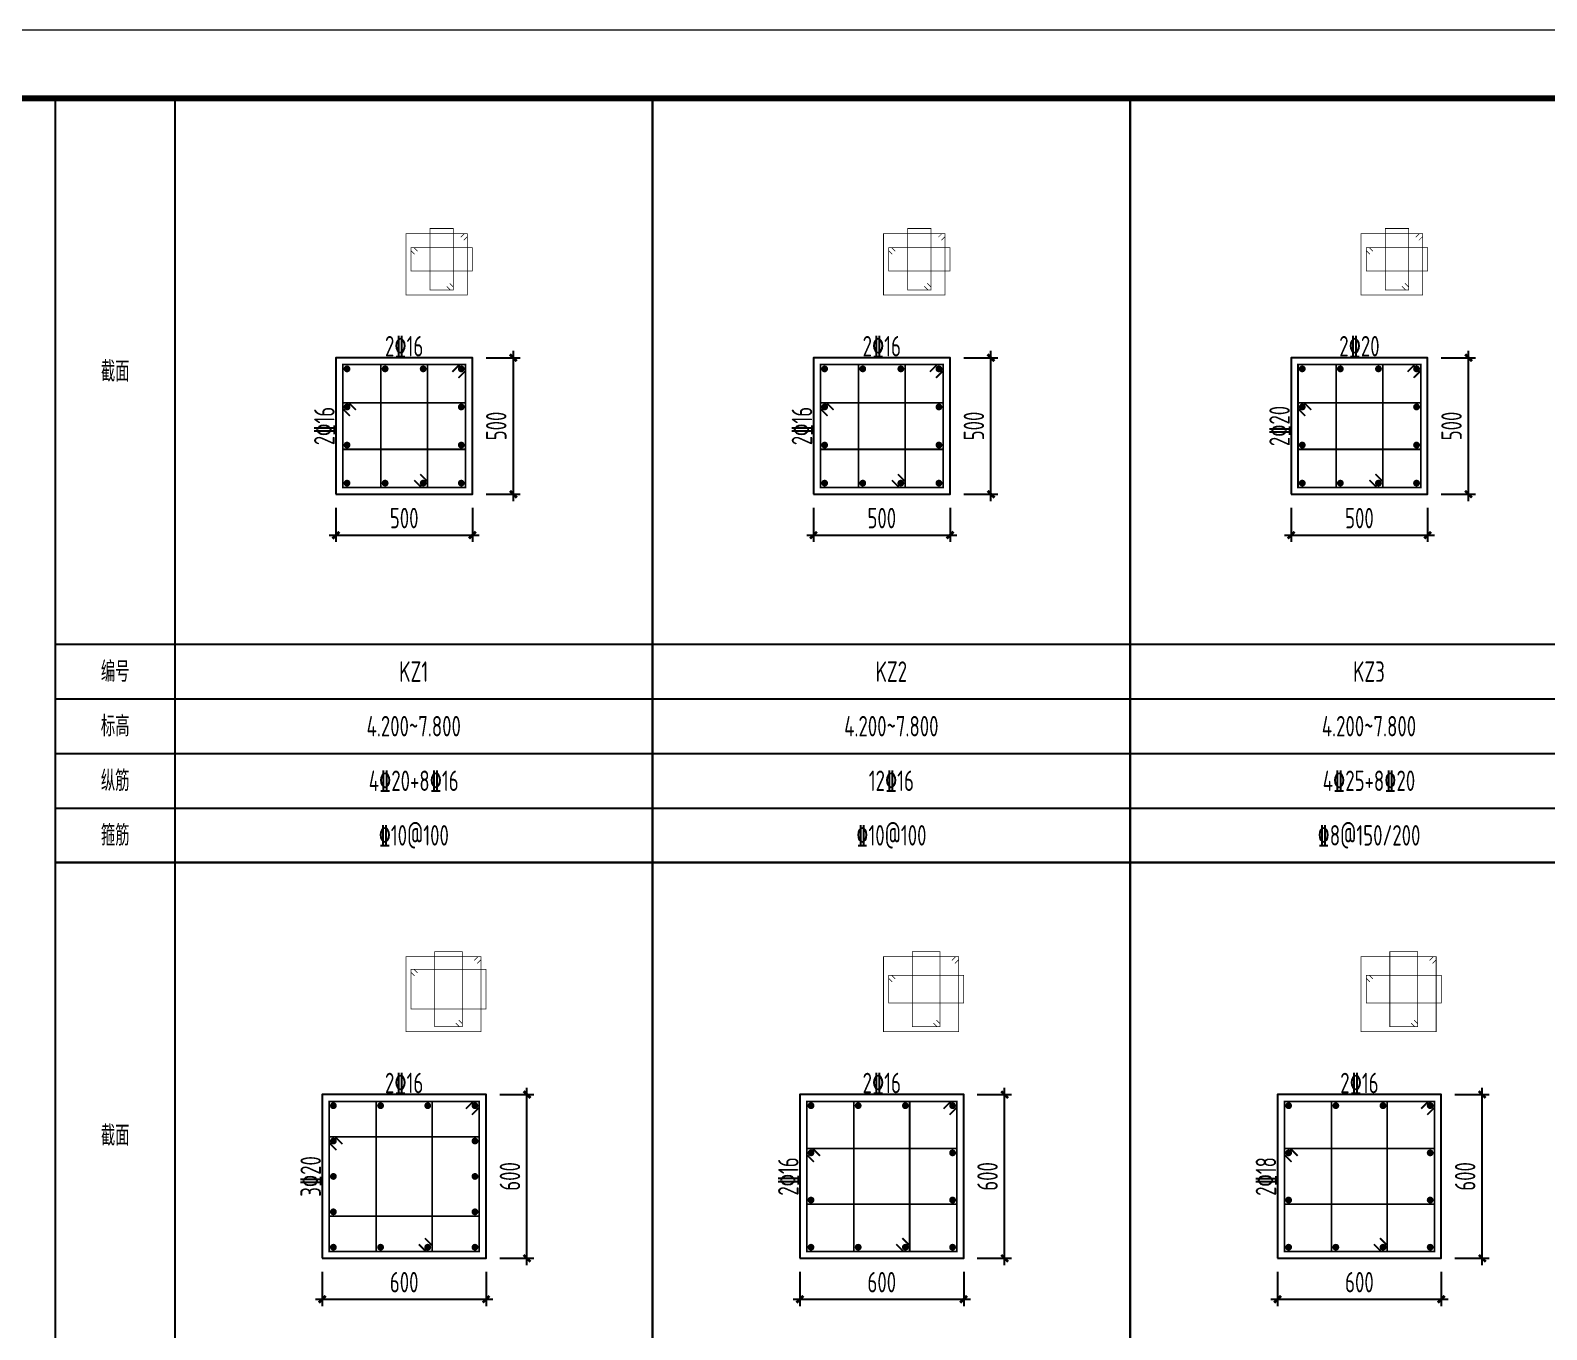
# Model space of a CAD drawing. Extents: x 3968514 to 5230306, y -516551 to -228246.
# Drawn here: x 4707102 to 4729325, y -319199 to -300153 of the extents above; entities that cross this region are included whole.
import ezdxf
from ezdxf.enums import TextEntityAlignment as Align

# ---------------------------------------------------------------- set-up
doc = ezdxf.new("R2010")
doc.units = 0
doc.header["$LTSCALE"] = 1000
doc.header["$MEASUREMENT"] = 0
for name, color, linetype, lineweight in [('COLU-DE', 7, 'Continuous', 25), ('COLU-DE-DIM', 3, 'Continuous', 25), ('COLU-YW', 7, 'Continuous', 25), ('FRAME', 3, 'Continuous', 18), ('REIN-D', 6, 'Continuous', 50), ('REIN-L', 1, 'Continuous', 50), ('TAB', 144, 'Continuous', 25), ('TAB-TEXT', 7, 'Continuous', 25)]:
    doc.layers.add(name, color=color, linetype=linetype, lineweight=lineweight)
doc.styles.add('FromPkpm', font='Tssdeng.shx', dxfattribs={"width": 0.7, "bigfont": 'hztxt.shx'})
doc.dimstyles.new('Pkpm_1', dxfattribs={"dimtxt": 250, "dimasz": 100, "dimexe": 100, "dimexo": 0.0625, "dimgap": 100, "dimtad": 1, "dimdec": 0, "dimrnd": 1, "dimzin": 0, "dimdsep": 46, "dimtxsty": 'FromPkpm', "dimblk1": 'ARCHTICK', "dimblk2": 'ARCHTICK', "dimsah": 1, "dimcen": 0.09, "dimdle": 100, "dimadec": 0, "dimazin": 0, "dimtfac": 1, "dimtdec": 0, "dimtix": 1, "dimtmove": 2, "dimatfit": 1, "dimfxl": 1, "dimtolj": 1, "dimtzin": 0, "dimarcsym": 0})

# ---------------------------------------------------------------- blocks, each defined once
blk = doc.blocks.new('A$C0B803521')
at = {"layer": 'FRAME', "lineweight": 18}
blk.add_line((-15943, 93652), (-100043, 93652), dxfattribs=at)
at = {"layer": 'FRAME', "lineweight": 140}
blk.add_line((-16943, 92652), (-97543, 92652), dxfattribs=at)
blk = doc.blocks.new('_ArchTick')
at = {"color": 0, "linetype": 'ByBlock', "const_width": 0.4}
blk.add_lwpolyline([(-0.5, -0.5), (0.5, 0.5)], dxfattribs=at)
blk = doc.blocks.new('*D440')
at = {"layer": 'COLU-DE-DIM', "color": 0, "lineweight": -2, "transparency": 16777216}
for p, q in [((4711381, -318353), (4711381, -318853)), ((4713781, -318353), (4713781, -318853)), ((4711281, -318753), (4713881, -318753))]:
    blk.add_line(p, q, dxfattribs=at)
at = {"layer": 'Defpoints', "color": 0, "transparency": 16777216}
for p in [(4711381, -318153), (4713781, -318153), (4713781, -318753)]:
    blk.add_point(p, dxfattribs=at)
at = {"layer": 'COLU-DE-DIM', "color": 0, "lineweight": -2, "transparency": 16777216, "xscale": 100, "yscale": 100, "zscale": 100, "rotation": 180}
blk.add_blockref('_ArchTick', (4711381, -318753), dxfattribs=at)
at = {"layer": 'COLU-DE-DIM', "color": 0, "lineweight": -2, "transparency": 16777216, "xscale": 100, "yscale": 100, "zscale": 100}
blk.add_blockref('_ArchTick', (4713781, -318753), dxfattribs=at)
at = {"layer": 'COLU-DE-DIM', "color": 7, "transparency": 16777216, "insert": (4712581, -318503), "char_height": 300, "attachment_point": 5, "style": 'FromPkpm'}
blk.add_mtext('\\A1;600', dxfattribs=at)
blk = doc.blocks.new('*D439')
at = {"layer": 'COLU-DE-DIM', "color": 0, "lineweight": -2, "transparency": 16777216}
for p, q in [((4713981, -315753), (4714481, -315753)), ((4714381, -318253), (4714381, -315653)), ((4713981, -318153), (4714481, -318153))]:
    blk.add_line(p, q, dxfattribs=at)
at = {"layer": 'Defpoints', "color": 0, "transparency": 16777216}
for p in [(4713781, -315753), (4714381, -315753), (4713781, -318153)]:
    blk.add_point(p, dxfattribs=at)
at = {"layer": 'COLU-DE-DIM', "color": 0, "lineweight": -2, "transparency": 16777216, "xscale": 100, "yscale": 100, "zscale": 100}
for p, rotation in [((4714381, -315753), 90), ((4714381, -318153), 270)]:
    blk.add_blockref('_ArchTick', p, dxfattribs=dict(at, rotation=rotation))
at = {"layer": 'COLU-DE-DIM', "color": 7, "transparency": 16777216, "insert": (4714131, -316953), "char_height": 300, "attachment_point": 5, "rotation": 90, "style": 'FromPkpm'}
blk.add_mtext('\\A1;600', dxfattribs=at)
blk = doc.blocks.new('*D422')
at = {"layer": 'COLU-DE-DIM', "color": 0, "lineweight": -2, "transparency": 16777216}
for p, q in [((4725381, -318353), (4725381, -318853)), ((4727781, -318353), (4727781, -318853)), ((4725281, -318753), (4727881, -318753))]:
    blk.add_line(p, q, dxfattribs=at)
at = {"layer": 'Defpoints', "color": 0, "transparency": 16777216}
for p in [(4725381, -318153), (4727781, -318153), (4727781, -318753)]:
    blk.add_point(p, dxfattribs=at)
at = {"layer": 'COLU-DE-DIM', "color": 0, "lineweight": -2, "transparency": 16777216, "xscale": 100, "yscale": 100, "zscale": 100, "rotation": 180}
blk.add_blockref('_ArchTick', (4725381, -318753), dxfattribs=at)
at = {"layer": 'COLU-DE-DIM', "color": 0, "lineweight": -2, "transparency": 16777216, "xscale": 100, "yscale": 100, "zscale": 100}
blk.add_blockref('_ArchTick', (4727781, -318753), dxfattribs=at)
at = {"layer": 'COLU-DE-DIM', "color": 7, "transparency": 16777216, "insert": (4726581, -318503), "char_height": 300, "attachment_point": 5, "style": 'FromPkpm'}
blk.add_mtext('\\A1;600', dxfattribs=at)
blk = doc.blocks.new('*D421')
at = {"layer": 'COLU-DE-DIM', "color": 0, "lineweight": -2, "transparency": 16777216}
for p, q in [((4727981, -315753), (4728481, -315753)), ((4728381, -318253), (4728381, -315653)), ((4727981, -318153), (4728481, -318153))]:
    blk.add_line(p, q, dxfattribs=at)
at = {"layer": 'Defpoints', "color": 0, "transparency": 16777216}
for p in [(4727781, -315753), (4728381, -315753), (4727781, -318153)]:
    blk.add_point(p, dxfattribs=at)
at = {"layer": 'COLU-DE-DIM', "color": 0, "lineweight": -2, "transparency": 16777216, "xscale": 100, "yscale": 100, "zscale": 100}
for p, rotation in [((4728381, -315753), 90), ((4728381, -318153), 270)]:
    blk.add_blockref('_ArchTick', p, dxfattribs=dict(at, rotation=rotation))
at = {"layer": 'COLU-DE-DIM', "color": 7, "transparency": 16777216, "insert": (4728131, -316953), "char_height": 300, "attachment_point": 5, "rotation": 90, "style": 'FromPkpm'}
blk.add_mtext('\\A1;600', dxfattribs=at)
blk = doc.blocks.new('*D420')
at = {"layer": 'COLU-DE-DIM', "color": 0, "lineweight": -2, "transparency": 16777216}
for p, q in [((4718381, -318353), (4718381, -318853)), ((4720781, -318353), (4720781, -318853)), ((4718281, -318753), (4720881, -318753))]:
    blk.add_line(p, q, dxfattribs=at)
at = {"layer": 'Defpoints', "color": 0, "transparency": 16777216}
for p in [(4718381, -318153), (4720781, -318153), (4720781, -318753)]:
    blk.add_point(p, dxfattribs=at)
at = {"layer": 'COLU-DE-DIM', "color": 0, "lineweight": -2, "transparency": 16777216, "xscale": 100, "yscale": 100, "zscale": 100, "rotation": 180}
blk.add_blockref('_ArchTick', (4718381, -318753), dxfattribs=at)
at = {"layer": 'COLU-DE-DIM', "color": 0, "lineweight": -2, "transparency": 16777216, "xscale": 100, "yscale": 100, "zscale": 100}
blk.add_blockref('_ArchTick', (4720781, -318753), dxfattribs=at)
at = {"layer": 'COLU-DE-DIM', "color": 7, "transparency": 16777216, "insert": (4719581, -318503), "char_height": 300, "attachment_point": 5, "style": 'FromPkpm'}
blk.add_mtext('\\A1;600', dxfattribs=at)
blk = doc.blocks.new('*D419')
at = {"layer": 'COLU-DE-DIM', "color": 0, "lineweight": -2, "transparency": 16777216}
for p, q in [((4720981, -315753), (4721481, -315753)), ((4721381, -318253), (4721381, -315653)), ((4720981, -318153), (4721481, -318153))]:
    blk.add_line(p, q, dxfattribs=at)
at = {"layer": 'Defpoints', "color": 0, "transparency": 16777216}
for p in [(4720781, -315753), (4721381, -315753), (4720781, -318153)]:
    blk.add_point(p, dxfattribs=at)
at = {"layer": 'COLU-DE-DIM', "color": 0, "lineweight": -2, "transparency": 16777216, "xscale": 100, "yscale": 100, "zscale": 100}
for p, rotation in [((4721381, -315753), 90), ((4721381, -318153), 270)]:
    blk.add_blockref('_ArchTick', p, dxfattribs=dict(at, rotation=rotation))
at = {"layer": 'COLU-DE-DIM', "color": 7, "transparency": 16777216, "insert": (4721131, -316953), "char_height": 300, "attachment_point": 5, "rotation": 90, "style": 'FromPkpm'}
blk.add_mtext('\\A1;600', dxfattribs=at)
blk = doc.blocks.new('*D428')
at = {"layer": 'COLU-DE-DIM', "color": 0, "lineweight": -2, "transparency": 16777216}
for p, q in [((4711581, -307153), (4711581, -307653)), ((4713581, -307153), (4713581, -307653)), ((4711481, -307553), (4713681, -307553))]:
    blk.add_line(p, q, dxfattribs=at)
at = {"layer": 'Defpoints', "color": 0, "transparency": 16777216}
for p in [(4711581, -306953), (4713581, -306953), (4713581, -307553)]:
    blk.add_point(p, dxfattribs=at)
at = {"layer": 'COLU-DE-DIM', "color": 0, "lineweight": -2, "transparency": 16777216, "xscale": 100, "yscale": 100, "zscale": 100, "rotation": 180}
blk.add_blockref('_ArchTick', (4711581, -307553), dxfattribs=at)
at = {"layer": 'COLU-DE-DIM', "color": 0, "lineweight": -2, "transparency": 16777216, "xscale": 100, "yscale": 100, "zscale": 100}
blk.add_blockref('_ArchTick', (4713581, -307553), dxfattribs=at)
at = {"layer": 'COLU-DE-DIM', "color": 7, "transparency": 16777216, "insert": (4712581, -307303), "char_height": 300, "attachment_point": 5, "style": 'FromPkpm'}
blk.add_mtext('\\A1;500', dxfattribs=at)
blk = doc.blocks.new('*D427')
at = {"layer": 'COLU-DE-DIM', "color": 0, "lineweight": -2, "transparency": 16777216}
for p, q in [((4714181, -307053), (4714181, -304853)), ((4713781, -304953), (4714281, -304953)), ((4713781, -306953), (4714281, -306953))]:
    blk.add_line(p, q, dxfattribs=at)
at = {"layer": 'Defpoints', "color": 0, "transparency": 16777216}
for p in [(4713581, -304953), (4714181, -304953), (4713581, -306953)]:
    blk.add_point(p, dxfattribs=at)
at = {"layer": 'COLU-DE-DIM', "color": 0, "lineweight": -2, "transparency": 16777216, "xscale": 100, "yscale": 100, "zscale": 100}
for p, rotation in [((4714181, -304953), 90), ((4714181, -306953), 270)]:
    blk.add_blockref('_ArchTick', p, dxfattribs=dict(at, rotation=rotation))
at = {"layer": 'COLU-DE-DIM', "color": 7, "transparency": 16777216, "insert": (4713931, -305953), "char_height": 300, "attachment_point": 5, "rotation": 90, "style": 'FromPkpm'}
blk.add_mtext('\\A1;500', dxfattribs=at)
blk = doc.blocks.new('*D416')
at = {"layer": 'COLU-DE-DIM', "color": 0, "lineweight": -2, "transparency": 16777216}
for p, q in [((4718581, -307153), (4718581, -307653)), ((4720581, -307153), (4720581, -307653)), ((4718481, -307553), (4720681, -307553))]:
    blk.add_line(p, q, dxfattribs=at)
at = {"layer": 'Defpoints', "color": 0, "transparency": 16777216}
for p in [(4718581, -306953), (4720581, -306953), (4720581, -307553)]:
    blk.add_point(p, dxfattribs=at)
at = {"layer": 'COLU-DE-DIM', "color": 0, "lineweight": -2, "transparency": 16777216, "xscale": 100, "yscale": 100, "zscale": 100, "rotation": 180}
blk.add_blockref('_ArchTick', (4718581, -307553), dxfattribs=at)
at = {"layer": 'COLU-DE-DIM', "color": 0, "lineweight": -2, "transparency": 16777216, "xscale": 100, "yscale": 100, "zscale": 100}
blk.add_blockref('_ArchTick', (4720581, -307553), dxfattribs=at)
at = {"layer": 'COLU-DE-DIM', "color": 7, "transparency": 16777216, "insert": (4719581, -307303), "char_height": 300, "attachment_point": 5, "style": 'FromPkpm'}
blk.add_mtext('\\A1;500', dxfattribs=at)
blk = doc.blocks.new('*D415')
at = {"layer": 'COLU-DE-DIM', "color": 0, "lineweight": -2, "transparency": 16777216}
for p, q in [((4721181, -307053), (4721181, -304853)), ((4720781, -304953), (4721281, -304953)), ((4720781, -306953), (4721281, -306953))]:
    blk.add_line(p, q, dxfattribs=at)
at = {"layer": 'Defpoints', "color": 0, "transparency": 16777216}
for p in [(4720581, -304953), (4721181, -304953), (4720581, -306953)]:
    blk.add_point(p, dxfattribs=at)
at = {"layer": 'COLU-DE-DIM', "color": 0, "lineweight": -2, "transparency": 16777216, "xscale": 100, "yscale": 100, "zscale": 100}
for p, rotation in [((4721181, -304953), 90), ((4721181, -306953), 270)]:
    blk.add_blockref('_ArchTick', p, dxfattribs=dict(at, rotation=rotation))
at = {"layer": 'COLU-DE-DIM', "color": 7, "transparency": 16777216, "insert": (4720931, -305953), "char_height": 300, "attachment_point": 5, "rotation": 90, "style": 'FromPkpm'}
blk.add_mtext('\\A1;500', dxfattribs=at)
blk = doc.blocks.new('*D412')
at = {"layer": 'COLU-DE-DIM', "color": 0, "lineweight": -2, "transparency": 16777216}
for p, q in [((4725581, -307153), (4725581, -307653)), ((4727581, -307153), (4727581, -307653)), ((4725481, -307553), (4727681, -307553))]:
    blk.add_line(p, q, dxfattribs=at)
at = {"layer": 'Defpoints', "color": 0, "transparency": 16777216}
for p in [(4725581, -306953), (4727581, -306953), (4727581, -307553)]:
    blk.add_point(p, dxfattribs=at)
at = {"layer": 'COLU-DE-DIM', "color": 0, "lineweight": -2, "transparency": 16777216, "xscale": 100, "yscale": 100, "zscale": 100, "rotation": 180}
blk.add_blockref('_ArchTick', (4725581, -307553), dxfattribs=at)
at = {"layer": 'COLU-DE-DIM', "color": 0, "lineweight": -2, "transparency": 16777216, "xscale": 100, "yscale": 100, "zscale": 100}
blk.add_blockref('_ArchTick', (4727581, -307553), dxfattribs=at)
at = {"layer": 'COLU-DE-DIM', "color": 7, "transparency": 16777216, "insert": (4726581, -307303), "char_height": 300, "attachment_point": 5, "style": 'FromPkpm'}
blk.add_mtext('\\A1;500', dxfattribs=at)
blk = doc.blocks.new('*D411')
at = {"layer": 'COLU-DE-DIM', "color": 0, "lineweight": -2, "transparency": 16777216}
for p, q in [((4728181, -307053), (4728181, -304853)), ((4727781, -304953), (4728281, -304953)), ((4727781, -306953), (4728281, -306953))]:
    blk.add_line(p, q, dxfattribs=at)
at = {"layer": 'Defpoints', "color": 0, "transparency": 16777216}
for p in [(4727581, -304953), (4728181, -304953), (4727581, -306953)]:
    blk.add_point(p, dxfattribs=at)
at = {"layer": 'COLU-DE-DIM', "color": 0, "lineweight": -2, "transparency": 16777216, "xscale": 100, "yscale": 100, "zscale": 100}
for p, rotation in [((4728181, -304953), 90), ((4728181, -306953), 270)]:
    blk.add_blockref('_ArchTick', p, dxfattribs=dict(at, rotation=rotation))
at = {"layer": 'COLU-DE-DIM', "color": 7, "transparency": 16777216, "insert": (4727931, -305953), "char_height": 300, "attachment_point": 5, "rotation": 90, "style": 'FromPkpm'}
blk.add_mtext('\\A1;500', dxfattribs=at)

msp = doc.modelspace()

# ---------------------------------------------------------------- linework, layer by layer
at = {"layer": 'COLU-DE'}
for points in [[(4711580.86706, -306953.30351), (4713580.86706, -306953.30351), (4713580.86706, -304953.30351), (4711580.86706, -304953.30351)], [(4718580.86706, -306953.30351), (4720580.86706, -306953.30351), (4720580.86706, -304953.30351), (4718580.86706, -304953.30351)], [(4725580.86706, -306953.30351), (4727580.86706, -306953.30351), (4727580.86706, -304953.30351), (4725580.86706, -304953.30351)], [(4711380.86706, -318153.30351), (4713780.86706, -318153.30351), (4713780.86706, -315753.30351), (4711380.86706, -315753.30351)], [(4718380.86706, -318153.30351), (4720780.86706, -318153.30351), (4720780.86706, -315753.30351), (4718380.86706, -315753.30351)], [(4725380.86706, -318153.30351), (4727780.86706, -318153.30351), (4727780.86706, -315753.30351), (4725380.86706, -315753.30351)]]:
    msp.add_lwpolyline(points, close=True, dxfattribs=at)
at = {"layer": 'REIN-D', "const_width": 50}
for points in [[(4711768.36706, -305115.80351, 1), (4711718.36706, -305115.80351, 1)], [(4712326.70006, -305115.80351, 1), (4712276.70006, -305115.80351, 1)], [(4712885.03405, -305115.80351, 1), (4712835.03405, -305115.80351, 1)], [(4713443.36706, -305115.80351, 1), (4713393.36706, -305115.80351, 1)], [(4718768.36706, -305115.80351, 1), (4718718.36706, -305115.80351, 1)], [(4719326.70031, -305115.80351, 1), (4719276.70031, -305115.80351, 1)], [(4719885.0338, -305115.80351, 1), (4719835.0338, -305115.80351, 1)], [(4720443.36706, -305115.80351, 1), (4720393.36706, -305115.80351, 1)], [(4725768.36706, -305115.80351, 1), (4725718.36706, -305115.80351, 1)], [(4726326.70031, -305115.80351, 1), (4726276.70031, -305115.80351, 1)], [(4726885.0338, -305115.80351, 1), (4726835.0338, -305115.80351, 1)], [(4727443.36706, -305115.80351, 1), (4727393.36706, -305115.80351, 1)], [(4711768.36706, -305674.13652, 1), (4711718.36706, -305674.13652, 1)], [(4713443.36706, -305674.13652, 1), (4713393.36706, -305674.13652, 1)], [(4718768.36706, -305674.13652, 1), (4718718.36706, -305674.13652, 1)], [(4720443.36706, -305674.13652, 1), (4720393.36706, -305674.13652, 1)], [(4725768.36706, -305674.13652, 1), (4725718.36706, -305674.13652, 1)], [(4727443.36706, -305674.13652, 1), (4727393.36706, -305674.13652, 1)], [(4711768.36706, -306232.4705, 1), (4711718.36706, -306232.4705, 1)], [(4713443.36706, -306232.4705, 1), (4713393.36706, -306232.4705, 1)], [(4718768.36706, -306232.4705, 1), (4718718.36706, -306232.4705, 1)], [(4720443.36706, -306232.4705, 1), (4720393.36706, -306232.4705, 1)], [(4725768.36706, -306232.4705, 1), (4725718.36706, -306232.4705, 1)], [(4727443.36706, -306232.4705, 1), (4727393.36706, -306232.4705, 1)], [(4711768.36706, -306790.80351, 1), (4711718.36706, -306790.80351, 1)], [(4712326.70006, -306790.80351, 1), (4712276.70006, -306790.80351, 1)], [(4712885.03405, -306790.80351, 1), (4712835.03405, -306790.80351, 1)], [(4713443.36706, -306790.80351, 1), (4713393.36706, -306790.80351, 1)], [(4718768.36706, -306790.80351, 1), (4718718.36706, -306790.80351, 1)], [(4719326.70031, -306790.80351, 1), (4719276.70031, -306790.80351, 1)], [(4719885.0338, -306790.80351, 1), (4719835.0338, -306790.80351, 1)], [(4720443.36706, -306790.80351, 1), (4720393.36706, -306790.80351, 1)], [(4725768.36706, -306790.80351, 1), (4725718.36706, -306790.80351, 1)], [(4726326.70031, -306790.80351, 1), (4726276.70031, -306790.80351, 1)], [(4726885.0338, -306790.80351, 1), (4726835.0338, -306790.80351, 1)], [(4727443.36706, -306790.80351, 1), (4727393.36706, -306790.80351, 1)], [(4711568.36706, -315915.80351, 1), (4711518.36706, -315915.80351, 1)], [(4712260.03307, -315915.80351, 1), (4712210.03307, -315915.80351, 1)], [(4712951.70104, -315915.80351, 1), (4712901.70104, -315915.80351, 1)], [(4713643.36706, -315915.80351, 1), (4713593.36706, -315915.80351, 1)], [(4718568.36706, -315915.80351, 1), (4718518.36706, -315915.80351, 1)], [(4719260.03307, -315915.80351, 1), (4719210.03307, -315915.80351, 1)], [(4719951.70104, -315915.80351, 1), (4719901.70104, -315915.80351, 1)], [(4720643.36706, -315915.80351, 1), (4720593.36706, -315915.80351, 1)], [(4725568.36706, -315915.80351, 1), (4725518.36706, -315915.80351, 1)], [(4726260.03503, -315915.80351, 1), (4726210.03503, -315915.80351, 1)], [(4726951.69909, -315915.80351, 1), (4726901.69909, -315915.80351, 1)], [(4727643.36706, -315915.80351, 1), (4727593.36706, -315915.80351, 1)], [(4711568.36706, -316434.55351, 1), (4711518.36706, -316434.55351, 1)], [(4713643.36706, -316434.55351, 1), (4713593.36706, -316434.55351, 1)], [(4718568.36706, -316607.4705, 1), (4718518.36706, -316607.4705, 1)], [(4720643.36706, -316607.4705, 1), (4720593.36706, -316607.4705, 1)], [(4725568.36706, -316607.4705, 1), (4725518.36706, -316607.4705, 1)], [(4727643.36706, -316607.4705, 1), (4727593.36706, -316607.4705, 1)], [(4711568.36706, -316953.30351, 1), (4711518.36706, -316953.30351, 1)], [(4713643.36706, -316953.30351, 1), (4713593.36706, -316953.30351, 1)], [(4718568.36706, -317299.13652, 1), (4718518.36706, -317299.13652, 1)], [(4720643.36706, -317299.13652, 1), (4720593.36706, -317299.13652, 1)], [(4725568.36706, -317299.13652, 1), (4725518.36706, -317299.13652, 1)], [(4727643.36706, -317299.13652, 1), (4727593.36706, -317299.13652, 1)], [(4711568.36706, -317472.05351, 1), (4711518.36706, -317472.05351, 1)], [(4713643.36706, -317472.05351, 1), (4713593.36706, -317472.05351, 1)], [(4711568.36706, -317990.80351, 1), (4711518.36706, -317990.80351, 1)], [(4712260.03307, -317990.80351, 1), (4712210.03307, -317990.80351, 1)], [(4712951.70104, -317990.80351, 1), (4712901.70104, -317990.80351, 1)], [(4713643.36706, -317990.80351, 1), (4713593.36706, -317990.80351, 1)], [(4718568.36706, -317990.80351, 1), (4718518.36706, -317990.80351, 1)], [(4719260.03307, -317990.80351, 1), (4719210.03307, -317990.80351, 1)], [(4719951.70104, -317990.80351, 1), (4719901.70104, -317990.80351, 1)], [(4720643.36706, -317990.80351, 1), (4720593.36706, -317990.80351, 1)], [(4725568.36706, -317990.80351, 1), (4725518.36706, -317990.80351, 1)], [(4726260.03503, -317990.80351, 1), (4726210.03503, -317990.80351, 1)], [(4726951.69909, -317990.80351, 1), (4726901.69909, -317990.80351, 1)], [(4727643.36706, -317990.80351, 1), (4727593.36706, -317990.80351, 1)]]:
    msp.add_lwpolyline(points, format="xyb", close=True, dxfattribs=at)
at = {"layer": 'REIN-L', "color": 6}
for points, const_width in [([(4713204.51452, -303905.3123), (4713257.50573, -303958.30351), (4713301.70006, -303958.30351), (4713301.70006, -303058.30351), (4712960.03405, -303058.30351), (4712960.03405, -303958.30351), (4713301.70006, -303958.30351), (4713301.70006, -303914.10917), (4713248.70885, -303861.11796)], 10), ([(4720204.51501, -303905.3123), (4720257.50622, -303958.30351), (4720301.70031, -303958.30351), (4720301.70031, -303058.30351), (4719960.0338, -303058.30351), (4719960.0338, -303958.30351), (4720301.70031, -303958.30351), (4720301.70031, -303914.10917), (4720248.7091, -303861.11796)], 10), ([(4727204.51501, -303905.3123), (4727257.50622, -303958.30351), (4727301.70055, -303958.30351), (4727301.70055, -303058.30351), (4726960.0338, -303058.30351), (4726960.0338, -303958.30351), (4727301.70055, -303958.30351), (4727301.70055, -303914.10917), (4727248.70885, -303861.11796)], 10), ([(4712778.0526, -303390.46171), (4712725.06139, -303337.4705), (4712680.86706, -303337.4705), (4712680.86706, -303679.13652), (4713580.86706, -303679.13652), (4713580.86706, -303337.4705), (4712680.86706, -303337.4705), (4712680.86706, -303381.66435), (4712733.85827, -303434.65605)], 10), ([(4719778.0526, -303390.46171), (4719725.06115, -303337.4705), (4719680.86706, -303337.4705), (4719680.86706, -303679.13652), (4720580.86706, -303679.13652), (4720580.86706, -303337.4705), (4719680.86706, -303337.4705), (4719680.86706, -303381.66435), (4719733.85851, -303434.65605)], 10), ([(4726778.0526, -303390.46171), (4726725.06115, -303337.4705), (4726680.86706, -303337.4705), (4726680.86706, -303679.13652), (4727580.86706, -303679.13652), (4727580.86706, -303337.4705), (4726680.86706, -303337.4705), (4726680.86706, -303381.66435), (4726733.85851, -303434.65605)], 10), ([(4712728.16296, -306747.32109), (4712834.14538, -306853.30351), (4712922.53405, -306853.30351), (4712922.53405, -305053.30351), (4712239.20006, -305053.30351), (4712239.20006, -306853.30351), (4712922.53405, -306853.30351), (4712922.53405, -306764.91484), (4712816.55065, -306658.93242)], 25), ([(4719728.16271, -306747.32109), (4719834.14538, -306853.30351), (4719922.5338, -306853.30351), (4719922.5338, -305053.30351), (4719239.20031, -305053.30351), (4719239.20031, -306853.30351), (4719922.5338, -306853.30351), (4719922.5338, -306764.91484), (4719816.55089, -306658.93242)], 25), ([(4726728.16271, -306747.32109), (4726834.14538, -306853.30351), (4726922.5338, -306853.30351), (4726922.5338, -305053.30351), (4726239.20031, -305053.30351), (4726239.20031, -306853.30351), (4726922.5338, -306853.30351), (4726922.5338, -306764.91484), (4726816.55089, -306658.93242)], 25), ([(4711875.23815, -305717.61992), (4711769.25573, -305611.63652), (4711680.86706, -305611.63652), (4711680.86706, -306294.9705), (4713480.86706, -306294.9705), (4713480.86706, -305611.63652), (4711680.86706, -305611.63652), (4711680.86706, -305700.02519), (4711786.84948, -305806.00761)], 25), ([(4718875.23815, -305717.61992), (4718769.25524, -305611.63652), (4718680.86706, -305611.63652), (4718680.86706, -306294.9705), (4720480.86706, -306294.9705), (4720480.86706, -305611.63652), (4718680.86706, -305611.63652), (4718680.86706, -305700.02519), (4718786.84997, -305806.00761)], 25), ([(4725875.23815, -305717.61992), (4725769.25524, -305611.63652), (4725680.86706, -305611.63652), (4725680.86706, -306294.9705), (4727480.86706, -306294.9705), (4727480.86706, -305611.63652), (4725680.86706, -305611.63652), (4725680.86706, -305700.02519), (4725786.84997, -305806.00761)], 25), ([(4713337.84753, -314705.3123), (4713390.83971, -314758.30351), (4713435.03307, -314758.30351), (4713435.03307, -313658.30351), (4713026.70104, -313658.30351), (4713026.70104, -314758.30351), (4713435.03307, -314758.30351), (4713435.03307, -314714.10917), (4713382.04284, -314661.11796)], 10), ([(4720337.84753, -314705.3123), (4720390.83971, -314758.30351), (4720435.03307, -314758.30351), (4720435.03307, -313658.30351), (4720026.70104, -313658.30351), (4720026.70104, -314758.30351), (4720435.03307, -314758.30351), (4720435.03307, -314714.10917), (4720382.04284, -314661.11796)], 10), ([(4727337.84753, -314705.3123), (4727390.83971, -314758.30351), (4727435.03503, -314758.30351), (4727435.03503, -313658.30351), (4727026.69909, -313658.30351), (4727026.69909, -314758.30351), (4727435.03503, -314758.30351), (4727435.03503, -314714.10917), (4727382.04284, -314661.11796)], 10), ([(4712778.0526, -313970.66972), (4712725.06042, -313917.67851), (4712680.86706, -313917.67851), (4712680.86706, -314498.92851), (4713780.86706, -314498.92851), (4713780.86706, -313917.67851), (4712680.86706, -313917.67851), (4712680.86706, -313961.87284), (4712733.85924, -314014.86406)], 10), ([(4719778.0526, -314057.12822), (4719725.06042, -314004.13652), (4719680.86706, -314004.13652), (4719680.86706, -314412.4705), (4720780.86706, -314412.4705), (4720780.86706, -314004.13652), (4719680.86706, -314004.13652), (4719680.86706, -314048.33085), (4719733.85924, -314101.32206)], 10), ([(4726778.05456, -314057.12822), (4726725.06237, -314004.13652), (4726680.86706, -314004.13652), (4726680.86706, -314412.4705), (4727780.86706, -314412.4705), (4727780.86706, -314004.13652), (4726680.86706, -314004.13652), (4726680.86706, -314048.33085), (4726733.85924, -314101.32206)], 10), ([(4712794.82995, -317947.32109), (4712900.81237, -318053.30351), (4712989.20104, -318053.30351), (4712989.20104, -315853.30351), (4712172.53307, -315853.30351), (4712172.53307, -318053.30351), (4712989.20104, -318053.30351), (4712989.20104, -317964.91484), (4712883.21667, -317858.93242)], 25), ([(4719794.82995, -317947.32109), (4719900.81237, -318053.30351), (4719989.20104, -318053.30351), (4719989.20104, -315853.30351), (4719172.53307, -315853.30351), (4719172.53307, -318053.30351), (4719989.20104, -318053.30351), (4719989.20104, -317964.91484), (4719883.21667, -317858.93242)], 25), ([(4726794.82799, -317947.32109), (4726900.81237, -318053.30351), (4726989.19909, -318053.30351), (4726989.19909, -315853.30351), (4726172.53503, -315853.30351), (4726172.53503, -318053.30351), (4726989.19909, -318053.30351), (4726989.19909, -317964.91484), (4726883.21862, -317858.93242)], 25), ([(4711675.23815, -316478.03593), (4711569.25573, -316372.05351), (4711480.86706, -316372.05351), (4711480.86706, -317534.55351), (4713680.86706, -317534.55351), (4713680.86706, -316372.05351), (4711480.86706, -316372.05351), (4711480.86706, -316460.44218), (4711586.84948, -316566.4246)], 25), ([(4718675.23815, -316650.95292), (4718569.25573, -316544.9705), (4718480.86706, -316544.9705), (4718480.86706, -317361.63652), (4720680.86706, -317361.63652), (4720680.86706, -316544.9705), (4718480.86706, -316544.9705), (4718480.86706, -316633.3582), (4718586.84948, -316739.34159)], 25), ([(4725675.23815, -316650.95292), (4725569.25378, -316544.9705), (4725480.86706, -316544.9705), (4725480.86706, -317361.63652), (4727680.86706, -317361.63652), (4727680.86706, -316544.9705), (4725480.86706, -316544.9705), (4725480.86706, -316633.3582), (4725586.85143, -316739.34159)], 25)]:
    msp.add_lwpolyline(points, dxfattribs=dict(at, const_width=const_width))
at = {"layer": 'REIN-L'}
for points, const_width in [([(4713452.87585, -303230.48906), (4713505.86706, -303177.49784), (4713505.86706, -303133.30351), (4712605.86706, -303133.30351), (4712605.86706, -304033.30351), (4713505.86706, -304033.30351), (4713505.86706, -303133.30351), (4713461.67272, -303133.30351), (4713408.68151, -303186.29472)], 10), ([(4720452.8756, -303230.48906), (4720505.86706, -303177.49784), (4720505.86706, -303133.30351), (4719605.86706, -303133.30351), (4719605.86706, -304033.30351), (4720505.86706, -304033.30351), (4720505.86706, -303133.30351), (4720461.67272, -303133.30351), (4720408.68151, -303186.29472)], 10), ([(4727452.87585, -303230.48906), (4727505.86706, -303177.49784), (4727505.86706, -303133.30351), (4726605.86706, -303133.30351), (4726605.86706, -304033.30351), (4727505.86706, -304033.30351), (4727505.86706, -303133.30351), (4727461.67272, -303133.30351), (4727408.68151, -303186.29472)], 10), ([(4713374.88463, -305247.6746), (4713480.86706, -305141.69218), (4713480.86706, -305053.30351), (4711680.86706, -305053.30351), (4711680.86706, -306853.30351), (4713480.86706, -306853.30351), (4713480.86706, -305053.30351), (4713392.47838, -305053.30351), (4713286.49596, -305159.28593)], 25), ([(4720374.88415, -305247.6746), (4720480.86706, -305141.69218), (4720480.86706, -305053.30351), (4718680.86706, -305053.30351), (4718680.86706, -306853.30351), (4720480.86706, -306853.30351), (4720480.86706, -305053.30351), (4720392.47863, -305053.30351), (4720286.49596, -305159.28593)], 25), ([(4727374.88415, -305247.6746), (4727480.86706, -305141.69218), (4727480.86706, -305053.30351), (4725680.86706, -305053.30351), (4725680.86706, -306853.30351), (4727480.86706, -306853.30351), (4727480.86706, -305053.30351), (4727392.47887, -305053.30351), (4727286.49596, -305159.28593)], 25), ([(4713652.87487, -313830.48906), (4713705.86706, -313777.49784), (4713705.86706, -313733.30351), (4712605.86706, -313733.30351), (4712605.86706, -314833.30351), (4713705.86706, -314833.30351), (4713705.86706, -313733.30351), (4713661.6737, -313733.30351), (4713608.68151, -313786.29472)], 10), ([(4720652.87487, -313830.48906), (4720705.86706, -313777.49784), (4720705.86706, -313733.30351), (4719605.86706, -313733.30351), (4719605.86706, -314833.30351), (4720705.86706, -314833.30351), (4720705.86706, -313733.30351), (4720661.6737, -313733.30351), (4720608.68151, -313786.29472)], 10), ([(4727652.87487, -313830.48906), (4727705.86706, -313777.49784), (4727705.86706, -313733.30351), (4726605.86706, -313733.30351), (4726605.86706, -314833.30351), (4727705.86706, -314833.30351), (4727705.86706, -313733.30351), (4727661.67174, -313733.30351), (4727608.67956, -313786.29472)], 10), ([(4713574.88463, -316047.6746), (4713680.86706, -315941.69218), (4713680.86706, -315853.30351), (4711480.86706, -315853.30351), (4711480.86706, -318053.30351), (4713680.86706, -318053.30351), (4713680.86706, -315853.30351), (4713592.47838, -315853.30351), (4713486.49596, -315959.28593)], 25), ([(4720574.88463, -316047.6746), (4720680.86706, -315941.69218), (4720680.86706, -315853.30351), (4718480.86706, -315853.30351), (4718480.86706, -318053.30351), (4720680.86706, -318053.30351), (4720680.86706, -315853.30351), (4720592.47838, -315853.30351), (4720486.49596, -315959.28593)], 25), ([(4727574.88268, -316047.6746), (4727680.86706, -315941.69218), (4727680.86706, -315853.30351), (4725480.86706, -315853.30351), (4725480.86706, -318053.30351), (4727680.86706, -318053.30351), (4727680.86706, -315853.30351), (4727592.48034, -315853.30351), (4727486.49596, -315959.28593)], 25)]:
    msp.add_lwpolyline(points, dxfattribs=dict(at, const_width=const_width))
at = {"layer": 'TAB'}
for p, q in [((4707470.86706, -309153.30351), (4709220.86706, -309153.30351)), ((4709220.86706, -309153.30351), (4716220.86706, -309153.30351)), ((4716220.86706, -309153.30351), (4723220.86706, -309153.30351)), ((4723220.86706, -309153.30351), (4730220.86706, -309153.30351)), ((4707470.86706, -309953.30351), (4709220.86706, -309953.30351)), ((4709220.86706, -309953.30351), (4716220.86706, -309953.30351)), ((4716220.86706, -309953.30351), (4723220.86706, -309953.30351)), ((4723220.86706, -309953.30351), (4730220.86706, -309953.30351)), ((4707470.86706, -310753.30351), (4709220.86706, -310753.30351)), ((4709220.86706, -310753.30351), (4716220.86706, -310753.30351)), ((4716220.86706, -310753.30351), (4723220.86706, -310753.30351)), ((4723220.86706, -310753.30351), (4730220.86706, -310753.30351)), ((4707470.86706, -311553.30351), (4709220.86706, -311553.30351)), ((4709220.86706, -311553.30351), (4716220.86706, -311553.30351)), ((4716220.86706, -311553.30351), (4723220.86706, -311553.30351)), ((4723220.86706, -311553.30351), (4730220.86706, -311553.30351))]:
    msp.add_line(p, q, dxfattribs=at)
for points in [[(4707470.86706, -301153.30351), (4709220.86706, -301153.30351), (4709220.86706, -312353.30351), (4707470.86706, -312353.30351)], [(4716220.86706, -301153.30351), (4709220.86706, -301153.30351), (4709220.86706, -312353.30351), (4716220.86706, -312353.30351)], [(4723220.86706, -301153.30351), (4716220.86706, -301153.30351), (4716220.86706, -312353.30351), (4723220.86706, -312353.30351)], [(4730220.86706, -301153.30351), (4723220.86706, -301153.30351), (4723220.86706, -312353.30351), (4730220.86706, -312353.30351)], [(4707470.86706, -312353.30351), (4709220.86706, -312353.30351), (4709220.86706, -323553.30351), (4707470.86706, -323553.30351)], [(4716220.86706, -312353.30351), (4709220.86706, -312353.30351), (4709220.86706, -323553.30351), (4716220.86706, -323553.30351)], [(4723220.86706, -312353.30351), (4716220.86706, -312353.30351), (4716220.86706, -323553.30351), (4723220.86706, -323553.30351)], [(4730220.86706, -312353.30351), (4723220.86706, -312353.30351), (4723220.86706, -323553.30351), (4730220.86706, -323553.30351)]]:
    msp.add_lwpolyline(points, close=True, dxfattribs=at)

# ---------------------------------------------------------------- block references
msp.add_blockref('A$C0B803521', (4768163.98699, -393805.3043))

# ---------------------------------------------------------------- texts
at = {"layer": 'COLU-YW', "style": 'FromPkpm', "width": 0.7}
for s, p in [('2%%13216', (4712580.86706, -304933.30351)), ('2%%13216', (4719580.86706, -304933.30351)), ('2%%13220', (4726580.86706, -304933.30351)), ('2%%13216', (4712580.86706, -315733.30351)), ('2%%13216', (4719580.86706, -315733.30351)), ('2%%13216', (4726580.86706, -315733.30351))]:
    msp.add_text(s, height=300, dxfattribs=at).set_placement(p, align=Align.CENTER)
for s, p in [('2%%13216', (4711560.86706, -305953.30351)), ('2%%13216', (4718560.86706, -305953.30351)), ('2%%13220', (4725560.86706, -305953.30351)), ('3%%13220', (4711360.86706, -316953.30351)), ('2%%13216', (4718360.86706, -316953.30351)), ('2%%13218', (4725360.86706, -316953.30351))]:
    msp.add_text(s, height=300, rotation=90, dxfattribs=at).set_placement(p, align=Align.CENTER)
at = {"layer": 'TAB-TEXT', "style": 'FromPkpm', "width": 0.7}
for s, p in [('截面', (4708345.86706, -305153.30351)), ('编号', (4708345.86706, -309553.30351)), ('KZ1', (4712720.86706, -309553.30351)), ('KZ2', (4719720.86706, -309553.30351)), ('KZ3', (4726720.86706, -309553.30351)), ('标高', (4708345.86706, -310353.30351)), ('4.200~7.800', (4712720.86706, -310353.30351)), ('4.200~7.800', (4719720.86706, -310353.30351)), ('4.200~7.800', (4726720.86706, -310353.30351)), ('纵筋', (4708345.86706, -311153.30351)), ('4%%13220+8%%13216', (4712720.86706, -311153.30351)), ('12%%13216', (4719720.86706, -311153.30351)), ('4%%13225+8%%13220', (4726720.86706, -311153.30351)), ('箍筋', (4708345.86706, -311953.30351)), ('%%13210@100', (4712720.86706, -311953.30351)), ('%%13210@100', (4719720.86706, -311953.30351)), ('%%1328@150/200', (4726720.86706, -311953.30351)), ('截面', (4708345.86706, -316353.30351))]:
    msp.add_text(s, height=300, dxfattribs=at).set_placement(p, align=Align.MIDDLE_CENTER)

# ---------------------------------------------------------------- dimensions: what is measured, and where the dimension line sits
at = {"layer": 'COLU-DE-DIM'}
for p1, p2, picture, middle in [((4713580.86706, -306953.30351), (4713580.86706, -304953.30351), '*D427', (4713930.86706, -305953.30351)), ((4720580.86706, -306953.30351), (4720580.86706, -304953.30351), '*D415', (4720930.86706, -305953.30351)), ((4727580.86706, -306953.30351), (4727580.86706, -304953.30351), '*D411', (4727930.86706, -305953.30351)), ((4711580.86706, -306953.30351), (4713580.86706, -306953.30351), '*D428', (4712580.86706, -307303.30351)), ((4718580.86706, -306953.30351), (4720580.86706, -306953.30351), '*D416', (4719580.86706, -307303.30351)), ((4725580.86706, -306953.30351), (4727580.86706, -306953.30351), '*D412', (4726580.86706, -307303.30351)), ((4713780.86706, -318153.30351), (4713780.86706, -315753.30351), '*D439', (4714130.86706, -316953.30351)), ((4720780.86706, -318153.30351), (4720780.86706, -315753.30351), '*D419', (4721130.86706, -316953.30351)), ((4727780.86706, -318153.30351), (4727780.86706, -315753.30351), '*D421', (4728130.86706, -316953.30351)), ((4711380.86706, -318153.30351), (4713780.86706, -318153.30351), '*D440', (4712580.86706, -318503.30351)), ((4718380.86706, -318153.30351), (4720780.86706, -318153.30351), '*D420', (4719580.86706, -318503.30351)), ((4725380.86706, -318153.30351), (4727780.86706, -318153.30351), '*D422', (4726580.86706, -318503.30351))]:
    dim = msp.add_aligned_dim(p1=p1, p2=p2, distance=-600, dimstyle='Pkpm_1', override={"dimscale": 1, "dimtxt": 300, "dimasz": 100, "dimexe": 100, "dimexo": 200, "dimtad": 1, "dimjust": 0, "dimtih": 0, "dimtoh": 0, "dimlfac": 0.25, "dimdle": 100, "dimclrt": 7, "dimtix": 1, "dimtmove": 2, "dimatfit": 3}, dxfattribs=at)
    dim.commit()
    dim.dimension.update_dxf_attribs({"geometry": picture, "text_midpoint": middle})

doc.saveas('drawing.dxf')
